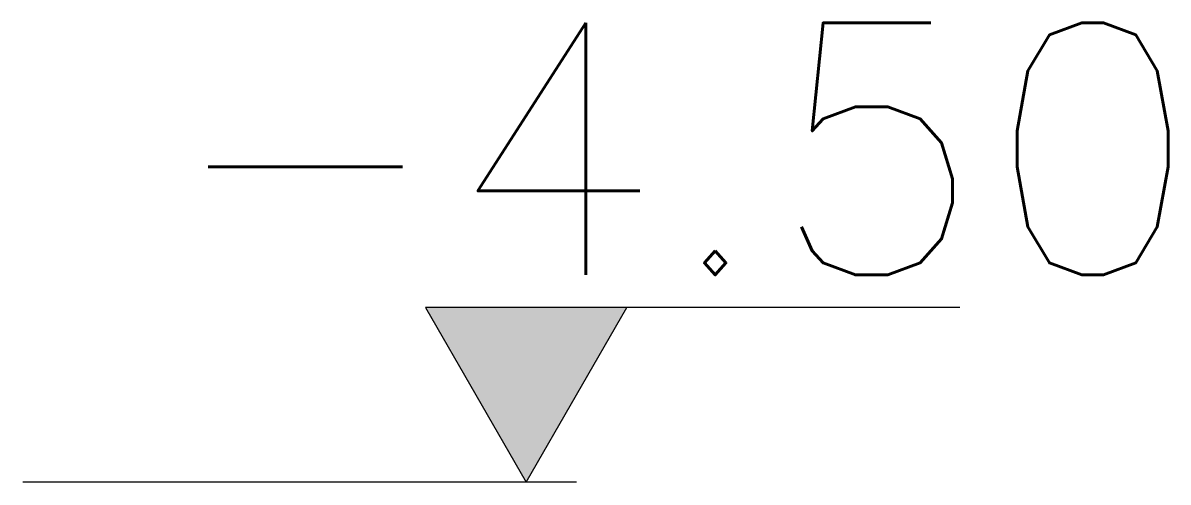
# Model space of a CAD drawing. Header units: inches. Extents: x -7543 to -822, y 102837 to 190349.
# Drawn here: x -837.24414 to -837.23276, y 102836.71319 to 102836.71774 of the extents above; entities that cross this region are included whole.
import ezdxf
from ezdxf.enums import TextEntityAlignment as Align

# ---------------------------------------------------------------- set-up
doc = ezdxf.new("R2010")
doc.units = ezdxf.units.IN
doc.header["$MEASUREMENT"] = 0
doc.layers.add('TARAMA', color=8, linetype='Continuous', lineweight=25)
doc.styles.add('ÖLÇÜ', font='simplex.shx')

msp = doc.modelspace()

# ---------------------------------------------------------------- hatches: boundary and pattern name
at = {"layer": 'TARAMA'}
msp.add_hatch(color=2, dxfattribs=at).paths.add_polyline_path([(-837.24014, 102836.714919), (-837.23814, 102836.714919), (-837.23914, 102836.713187)])

# ---------------------------------------------------------------- linework, layer by layer
at = {"layer": 'TARAMA', "color": 2}
for p, q in [((-837.24014, 102836.714919), (-837.23914, 102836.713187)), ((-837.234833, 102836.714919), (-837.24014, 102836.714919)), ((-837.23914, 102836.713187), (-837.23814, 102836.714919)), ((-837.23864, 102836.713187), (-837.24414, 102836.713187))]:
    msp.add_line(p, q, dxfattribs=at)

# ---------------------------------------------------------------- texts
at = {"layer": 'TARAMA', "color": 2, "style": 'ÖLÇÜ'}
msp.add_attdef('-4.50', text='%%p0.00', height=0.0025, dxfattribs=at).set_placement((-837.237584, 102836.715244), align=Align.CENTER)

doc.saveas('drawing.dxf')
